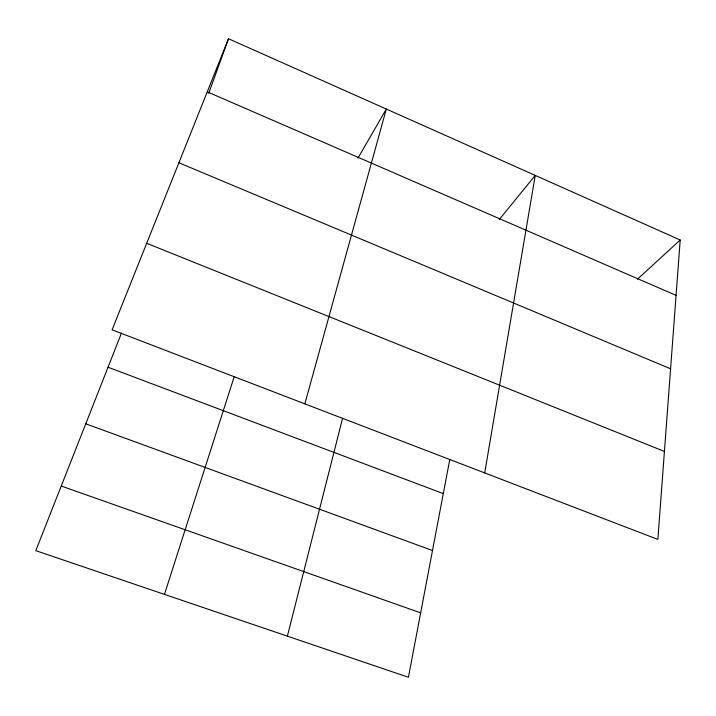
<?xml version="1.0" encoding="UTF-8"?>
<svg xmlns="http://www.w3.org/2000/svg" width="716" height="716" viewBox="0 0 716 716"><rect width="100%" height="100%" fill="white"/><g stroke="black" fill="none" stroke-linecap="round" stroke-linejoin="round"><path stroke-width="1.07" d="M680.2 239.994L657.861 539.425L112.09 329.825L228.502 38.727L680.2 239.994L637.473 279.195M484.705 472.927L535.255 175.411L499.258 219.526M449.764 459.618L408.424 677.273L35.8 550.667L121.496 333.03M287.376 636.148L342.597 418.198M304.837 403.851L386.318 109.038L357.982 158.102M164.447 594.378L234.239 376.589M208.714 93.286L228.502 38.727M61.245 486.048L420.659 612.851M85.75 423.8L432.5 550.523M108.035 367.21L443.311 493.628M146.691 243.288L664.421 451.456M178.893 162.765L670.588 368.803M207.264 91.827L676.065 295.368"/></g></svg>
